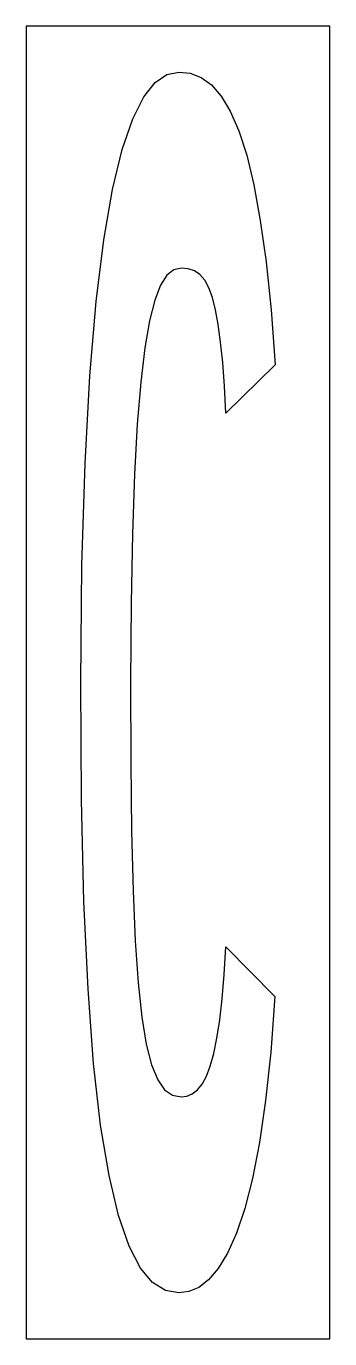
# Model space of a CAD drawing. Extents: x 0 to 25, y 0 to 108.
import ezdxf

# ---------------------------------------------------------------- set-up
doc = ezdxf.new("R2010")
doc.units = 0
doc.layers.add('CUT', color=7, linetype='Continuous')
doc.layers.add('OUTSIDE', color=1, linetype='Continuous')

msp = doc.modelspace()

# ---------------------------------------------------------------- linework, layer by layer
at = {"layer": 'CUT'}
msp.add_lwpolyline([(16.45, 76.17), (16.32, 78.39), (16.18, 80.33), (16.01, 82.01), (15.82, 83.45), (15.6, 84.67), (15.35, 85.67), (15.05, 86.47), (14.71, 87.1), (14.31, 87.56), (13.86, 87.87), (13.34, 88.04), (12.76, 88.09), (12.15, 87.96), (11.59, 87.51), (11.07, 86.7), (10.59, 85.47), (10.16, 83.77), (9.77, 81.54), (9.43, 78.72), (9.15, 75.27), (8.93, 71.13), (8.76, 66.24), (8.65, 60.55), (8.6, 54), (8.61, 47.45), (8.68, 41.76), (8.8, 36.87), (8.98, 32.73), (9.22, 29.28), (9.52, 26.46), (9.89, 24.23), (10.33, 22.53), (10.83, 21.3), (11.4, 20.49), (12.04, 20.05), (12.76, 19.91), (13.24, 19.97), (13.68, 20.15), (14.1, 20.47), (14.48, 20.95), (14.84, 21.6), (15.16, 22.44), (15.45, 23.48), (15.71, 24.74), (15.94, 26.23), (16.14, 27.97), (16.31, 29.98), (16.45, 32.26), (20.48, 28.15), (20.14, 23.59), (19.72, 19.6), (19.21, 16.15), (18.64, 13.2), (18, 10.72), (17.31, 8.68), (16.58, 7.04), (15.81, 5.78), (15.02, 4.85), (14.21, 4.23), (13.38, 3.88), (12.56, 3.77), (11.46, 3.97), (10.41, 4.63), (9.41, 5.82), (8.47, 7.63), (7.6, 10.14), (6.82, 13.43), (6.13, 17.57), (5.55, 22.66), (5.09, 28.76), (4.75, 35.97), (4.54, 44.35), (4.49, 54), (4.59, 63.65), (4.85, 72.03), (5.25, 79.24), (5.76, 85.34), (6.39, 90.43), (7.11, 94.57), (7.91, 97.86), (8.77, 100.37), (9.68, 102.18), (10.62, 103.37), (11.59, 104.03), (12.56, 104.23), (13.5, 104.13), (14.4, 103.78), (15.25, 103.17), (16.06, 102.26), (16.81, 101.02), (17.51, 99.4), (18.16, 97.39), (18.75, 94.94), (19.28, 92.02), (19.75, 88.61), (20.17, 84.66), (20.51, 80.14)], close=True, dxfattribs=at)
at = {"layer": 'OUTSIDE'}
msp.add_lwpolyline([(0, 0), (25, 0), (25, 108), (0, 108)], close=True, dxfattribs=at)

doc.saveas('drawing.dxf')
